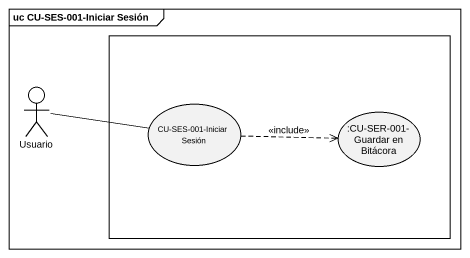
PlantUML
@startuml
mainframe uc CU-SES-001-Iniciar Sesión
rectangle " " as rectangle1 {
  usecase "CU-SES-001-Iniciar Sesión" as CU_SES_001_Iniciar_Sesión
  usecase ":CU-SER-001-Guardar en Bitácora" as CU_SER_001_Guardar_en
}
actor Usuario
Usuario -right- CU_SES_001_Iniciar_Sesión
CU_SES_001_Iniciar_Sesión .right.> CU_SER_001_Guardar_en : <<include>>
@enduml
